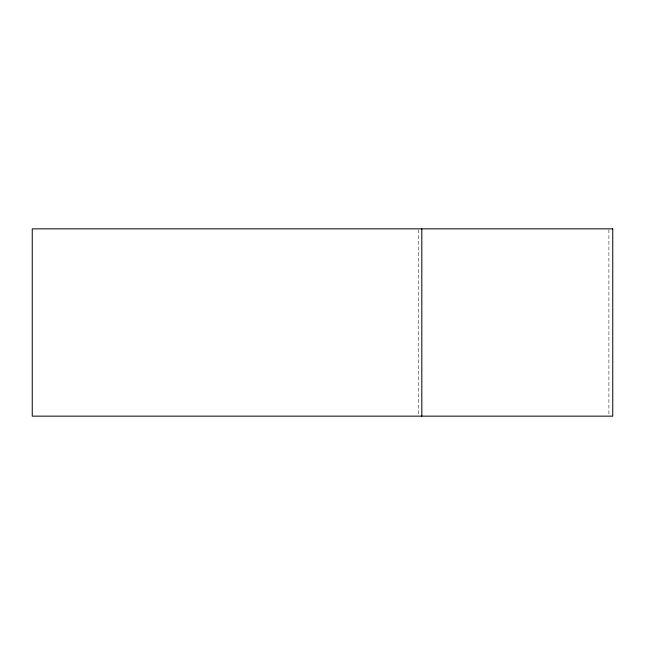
<?xml version="1.0" encoding="UTF-8"?>
<svg xmlns="http://www.w3.org/2000/svg" width="645" height="645" viewBox="0 0 645 645"><rect width="100%" height="100%" fill="white"/><g stroke="black" fill="none" stroke-linecap="round" stroke-linejoin="round"><path stroke-width="0.48" stroke-dasharray="3.23 2.42" d="M608.896 229.862L608.896 415.138M418.557 229.862L418.557 415.138"/><path stroke-width="0.97" d="M421.814 228.854L421.814 416.146M612.75 228.854L32.25 228.854L32.25 416.146L612.75 416.146L612.75 228.854"/></g></svg>
